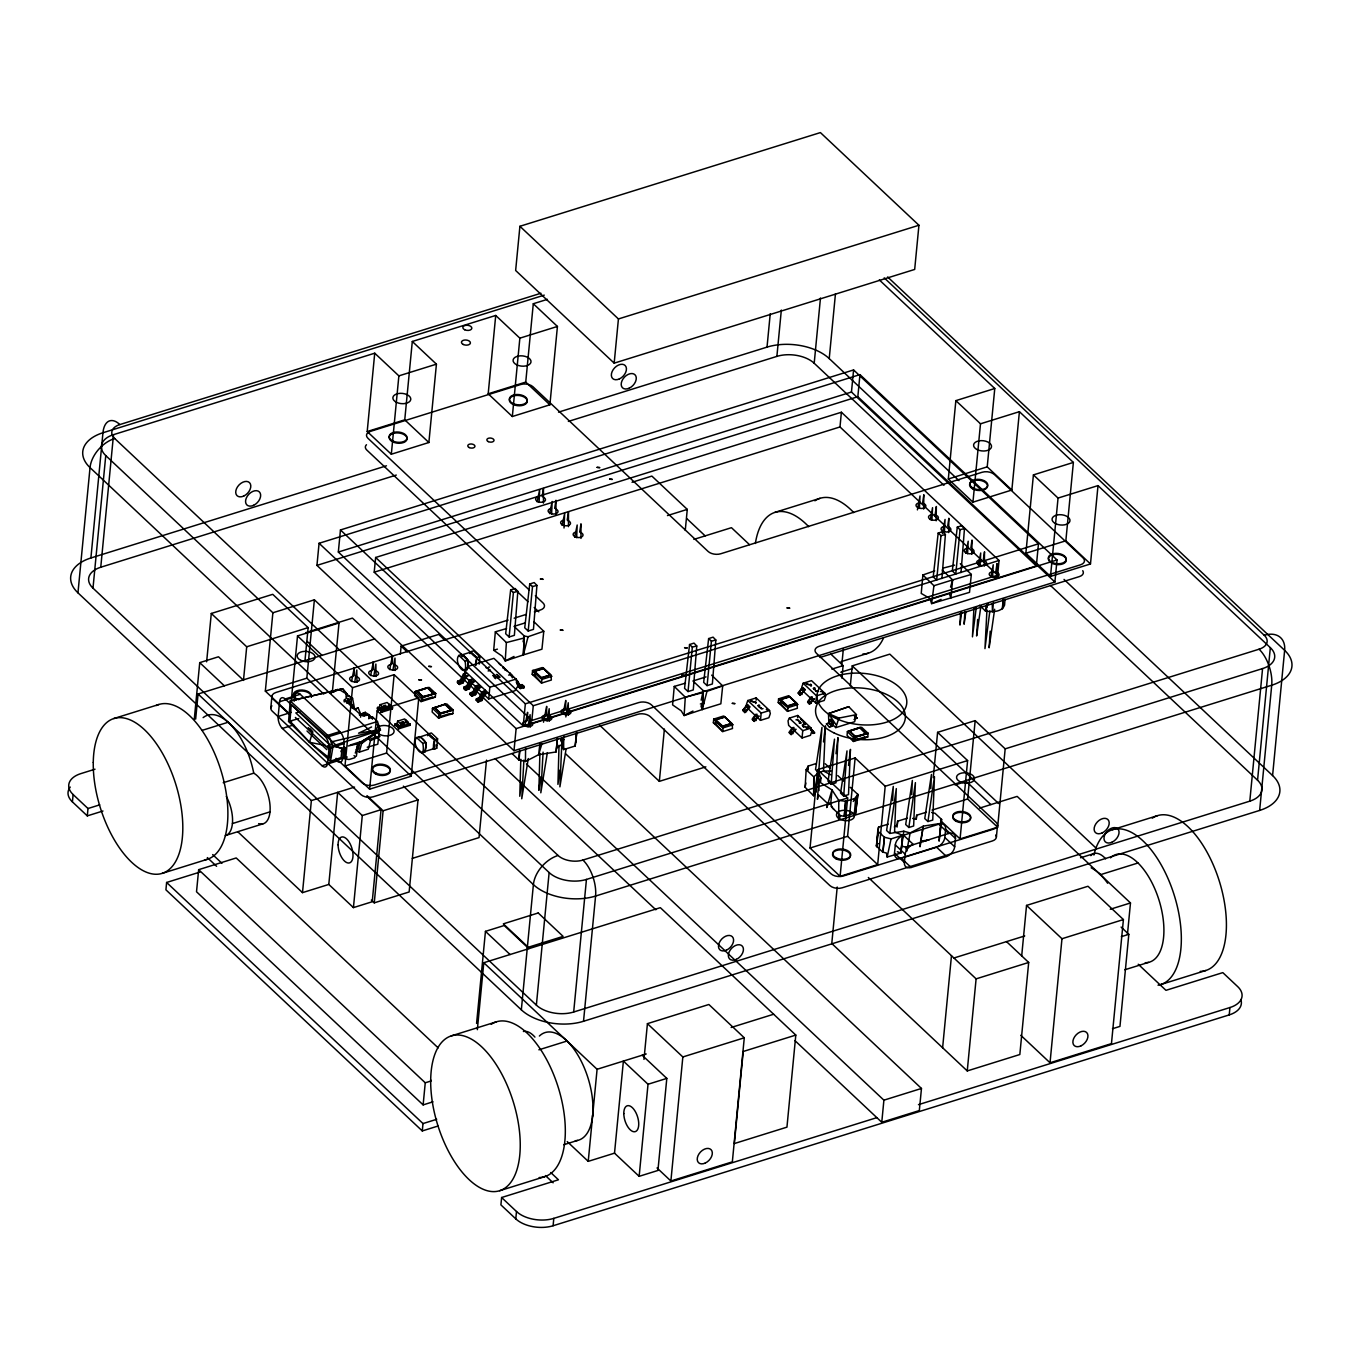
<?xml version="1.0" encoding="UTF-8"?>
<svg xmlns="http://www.w3.org/2000/svg" width="1360" height="1360" viewBox="0 0 1360 1360"><rect width="100%" height="100%" fill="white"/><g stroke="black" fill="none" stroke-linecap="round" stroke-linejoin="round"><path stroke-width="1.5" d="M543.456 503.098L543.456 488.512L542.181 496.502M555.968 514.879L555.968 500.276L554.693 508.266M568.48 526.643L568.48 512.057L567.205 520.03M580.992 538.407L580.992 523.821L579.734 531.811M348.16 700.655C349.894 696.558 342.72 698.938 344.199 701.862L348.16 700.655L352.274 707.999M816.289 763.504L808.299 766.054L806.157 769.726L805.12 787.27L813.637 795.753L815.66 792.234L818.669 772.548L821.984 727.379L815.524 769.59L818.669 772.548L820.964 778.005L818.669 781.507L832.014 789.922L838.78 800.394L838.661 819.281L840.684 815.762L844.288 816.272L854.369 813.195L855.729 798.167L857.854 794.444L850.272 787.321M512.21 753.695L518.721 759.883L525.436 761.498L525.589 748.102M563.754 736.202L563.601 749.598L575.178 745.994L576.827 732.649M506.566 628.541L495.346 631.822L493.68 650.284L502.282 656.2L505.223 660.943L523.328 654.925L524.331 636.038L514.046 626.365L525.266 622.863M706.044 676.889L692.954 680.969L703.256 690.642L702.236 709.529L684.131 715.547L681.19 710.804L672.588 704.888L674.254 686.426L685.474 683.145M923.644 509.065L923.831 494.734L922.675 502.622M936.156 520.829L936.343 506.498L934.881 516.358M948.668 532.593L948.855 518.262L947.699 526.15M971.822 554.37L972.009 540.039L970.836 547.927M984.334 566.134L984.521 551.803L983.348 559.691M996.846 577.915L997.033 563.584L995.86 571.455M354.195 675.716L354.314 667.641L351.526 681.496M373.269 669.766L373.405 661.691L370.617 675.546M392.36 663.816L392.479 655.741L352.444 618.103L305.915 632.604M527.476 720.392L527.595 712.317L524.824 726.172M546.567 714.442L546.686 706.367L543.507 722.211M565.641 708.492L565.76 700.417L562.989 714.272M791.129 734.587L789.208 732.088L792.438 727.702L793.951 727.464L789.191 732.768L791.129 734.587L796.059 729.266L794.41 729.555L792.438 727.702M744.872 712.589L742.951 710.073L745.943 706.027L747.779 704.922L749.768 706.928L744.872 712.589L742.951 710.073M754.239 721.412L752.318 718.896L755.548 714.527L757.061 714.272L752.301 719.576L754.239 721.412L759.186 716.074L757.52 716.363L755.548 714.527M800.207 695.334L798.286 692.818L801.295 688.755L803.114 687.667L805.103 689.673L800.207 695.334L798.286 692.818M809.574 704.157L807.653 701.641L810.9 697.272L812.413 697.017L807.636 702.321L809.574 704.157L814.521 698.819L812.855 699.108L810.9 697.272M854.777 718.42L857.106 717.995L854.726 717.332M747.796 700.519L756.16 697.901L769.556 710.498L770.321 713.575L768.876 717.74L760.478 720.358L761.175 713.082L747.796 700.519L746.334 704.684M797.674 717.808L797.742 715.479L789.361 718.114L788.035 720.817L788.647 725.356L802.043 737.953L810.441 735.335L811.886 731.17L811.121 728.076L797.742 715.479M802.043 737.953L802.757 730.677L789.361 718.114M803.131 683.247L811.512 680.629L824.891 693.243L825.656 696.32L824.211 700.485L815.813 703.103L816.527 695.827L803.131 683.247L801.669 687.429M381.123 712.368L380.358 710.294L377.366 708.832L377.502 707.472L380.426 708.866L381.123 712.368L392.428 708.849L392.564 707.472L389.623 706.061M398.633 728.841L397.868 726.767L394.876 725.322L395.012 723.945L397.953 725.356L398.633 728.841L409.955 725.322L410.074 723.945L407.15 722.551M520.812 759.254L519.775 796.263L521.696 782.034M539.903 753.287L538.866 790.313L540.498 778.124M559.028 745.28L557.94 784.363L559.861 770.134M756.109 700.213L756.16 697.901M369.019 715.326L370.073 715.87L369.172 714.748L364.429 715.768L359.448 714.799L365.245 712.402L369.172 714.748L368.696 718.692L372.334 716.737L377.451 721.514L380.409 730.031L361.624 743.495L359.312 752.148L356.32 749.496M543.116 667.879L551.701 676.345L541.926 679.405L541.977 678.096L534.089 670.684L532.559 670.599L532.202 674.271L541.569 683.077L551.344 680.034L550.987 675.291L542.334 667.539L532.559 670.599L541.926 679.405L541.569 683.077L534.718 675.291L534.089 670.684L532.559 670.599M724.268 716.38L732.853 724.846L723.078 727.889L723.129 726.597L715.241 719.185L713.728 719.1L713.371 722.772L722.721 731.578L732.496 728.535L732.139 723.792L723.486 716.04L713.728 719.1L723.078 727.889L722.721 731.578L715.87 723.792L715.241 719.185L713.728 719.1M789.14 696.15L797.725 704.616L787.967 707.659L788.001 706.367L780.13 698.955L778.6 698.853L778.243 702.542L787.61 711.348L797.368 708.305L797.028 703.562L788.358 695.81L778.6 698.853L787.967 707.659L787.61 711.348L780.759 703.562L780.13 698.955L778.6 698.853M813.773 792.03L813.637 795.753L813.756 776.866L806.157 769.726M835.771 727.617L838.933 718.08L856.46 714.629L854.658 721.718L835.771 727.617L831.572 723.656M539.087 502.384L539.648 489.702L537.149 501.874M551.616 514.148L552.16 501.466L549.661 513.638M564.026 528.02L564.672 513.23L562.173 525.402M576.64 537.676L577.184 525.011L574.685 537.166M892.653 800.598L893.282 786.42L886.601 830.467L889.763 833.442L903.805 831.215L910.146 832.949L923.304 826.132L940.797 823.378L941.596 819.434L939.097 841.143L940.797 823.378M911.744 794.648L912.356 780.453L905.692 824.517L908.837 827.492L913.648 825.996L915.399 782.646L908.837 827.492M930.818 788.698L931.447 774.503L924.766 818.567L927.928 821.542L932.739 820.046L934.473 776.696L927.928 821.542M919.411 508.351L920.023 495.924L917.405 509.898M931.923 520.115L932.552 507.688L930.291 519.673M944.435 531.879L945.064 519.452L942.429 533.426M960.568 612.85L959.939 625.073L961.571 612.51M967.572 553.656L968.201 541.229L965.957 553.214M973.913 608.294L972.451 636.854L976.276 607.512M980.084 565.42L980.713 552.993L978.469 564.978M986.952 609.875L984.963 648.618L989.876 610.912M992.596 577.184L993.225 564.757L990.981 576.742M463.726 688.517L463.794 687.225L466.871 685.678L469.693 679.915L472.345 679.184L474.674 681.394L472.413 682.703L469.353 688.772L465.647 690.336L463.726 688.517L467.432 686.902L472.345 679.184M469.982 694.416L470.05 693.107L473.127 691.56L475.949 685.797L478.601 685.066L480.93 687.276L478.669 688.585L475.626 694.654L471.903 696.218L469.982 694.416L473.688 692.784L478.601 685.066M476.238 700.298L476.306 699.006L479.383 697.442L481.712 692.359L484.942 690.251L487.203 693.175L484.925 694.484L481.882 700.536L478.159 702.117L476.238 700.298L479.961 698.683L482.868 692.818L484.993 691.798L487.203 693.175L481.712 692.359M523.328 654.925L524.331 636.038L528.071 636.735L543.779 631.278L541.943 649.196L523.328 654.925L528.071 636.735M722.687 685.882L706.979 691.339L703.256 690.642L702.236 709.529L720.851 703.8L722.687 685.882L711.654 675.138M523.906 760.104L521.747 798.779L528.292 758.557M543.099 752.131L540.821 792.812L547.366 752.607M562.054 737.885L559.895 786.862L566.134 748.68M459.391 684.454L457.538 681.241L460.377 680.085L463.437 674.016L465.987 673.251L461.176 681.02L457.453 682.635L459.391 684.454L463.097 682.873L466.14 676.821L468.418 675.512L465.392 675.852L463.437 674.016M465.647 690.336L463.794 687.225M471.903 696.218L470.05 693.107M478.159 702.117L476.306 699.006M380.358 710.294L380.426 708.866M397.868 726.767L397.953 725.356M457.453 682.635L457.538 681.241M495.346 631.822L506.379 642.566L505.223 660.943L514.046 656.455M674.254 686.426L685.287 697.17L684.131 715.547L692.954 711.059M964.903 611.813L964.104 624.223L965.838 612.068M977.687 619.446L976.616 635.987L980.968 605.608M990.199 631.21L989.128 647.768L994.653 609.263M818.669 781.507L817.445 799.34L818.38 794.784L828.172 803.998L830.671 804.253L832.728 808.282L840.684 815.762M1004.989 599.131L1004.581 605.081C1002.014 612.272 992.086 612.153 985.507 611.031L979.438 605.319M309.978 728.875L312.681 731.969L309.502 742.254L289.986 721.14L291.227 704.548L334.968 744.039M831.181 784.329L834.496 739.143L828.036 781.354L831.181 784.329L835.992 782.816L837.947 737.63L836.009 753.712M843.693 796.093L847.008 750.907L840.548 793.118L843.693 796.093L848.504 794.597L850.459 749.394L848.521 765.476M519.095 759.764L519.809 750.414M877.744 831.079L876.452 846.09L882.895 852.312L884.408 837.233L877.744 831.079L878.543 827.118L888.182 824.126M517.837 591.362L514.369 635.324L509.116 636.973L505.665 633.726L510.646 589.934L515.083 588.506L517.837 591.362L513.417 592.484L510.646 589.934M536.928 585.412L533.46 629.374L528.19 631.023L524.739 627.776L529.72 583.984L534.174 582.556L536.928 585.412L532.508 586.534L529.72 583.984M575.858 742.033L576.606 732.717M696.762 645.966L693.277 689.928L688.024 691.577L684.573 688.33L689.554 644.538L694.008 643.11L696.762 645.966L692.342 647.088L689.554 644.538M715.836 640.016L712.368 683.978L707.098 685.627L703.664 682.38L708.628 638.588L713.082 637.16L715.836 640.016L711.416 641.138L708.628 638.588M803.301 725.849L802.247 725.135L803.505 725.118M845.495 801.074L844.288 816.272L845.75 801.312L838.78 800.394M941.936 578.476L945.404 534.497L942.65 531.658L938.196 533.069L933.215 576.861L936.666 580.108L940.984 535.636L938.196 533.069M940.032 834.462L941.222 819.553M961.01 572.526L964.478 528.547L961.724 525.708L957.287 527.119L952.306 570.911L955.757 574.158L960.058 529.686L957.287 527.119M309.502 742.254L288.558 721.429L290.258 700.961L342.601 688.721L347.412 694.552L342.601 688.721L290.258 700.961L329.052 736.525L333.098 745.858L330.548 761.158L341.088 757.571L342.142 748.306L333.098 745.858L380.409 730.031L378.131 726.818M1002.541 608.804L1003.391 599.386M436.764 748.136L433.738 749.156L436.764 748.136L437.597 738.837L431.358 732.955L428.417 733.856L427.737 735.743M479.179 664.139L479.859 656.71L473.62 650.828L470.679 651.729L469.999 653.616M878.39 843.608L876.894 844.067L876.639 846.787L878.543 827.118M934.677 570.877L922.896 574.974L921.23 593.436L929.917 598.485L931.617 603.619L969.51 592.348L971.329 574.43L960.313 563.669M357.051 749.462L357.612 743.359M543.558 668.712L533.817 671.449L540.736 677.807L550.494 674.9L543.592 668.338L533.817 671.449L540.702 678.232L550.494 674.9L543.592 668.338M724.71 717.213L714.986 719.95L721.888 726.308L731.646 723.401L724.744 716.839L714.986 719.95L721.854 726.733L731.646 723.401L724.744 716.839M789.599 696.966L779.858 699.72L786.777 706.078L796.518 703.171L789.633 696.609L779.858 699.72L786.726 706.503L796.518 703.171L789.633 696.609M830.671 804.253L832.014 789.922L826.71 807.568L828.172 803.998M883.269 852.193L886.448 853.06L887.145 857.021L900.932 853.043L902.632 835.278L894.574 831.946L896.308 788.596L889.763 833.442M887.621 276.947L1284.639 650.335L1272.586 775.557A45.05 25.721 5.5 0 1 1259.649 810.424L583.525 1021.275A45.05 25.721 5.5 0 1 521.339 1009.834L77.962 592.841L90.032 467.619A45.05 25.721 5.5 0 1 102.952 432.752A27.03 13.175 72.7 0 1 119.867 424.558L540.923 293.25M77.962 592.841A45.05 25.721 5.5 0 1 90.899 557.974L102.952 432.752L544.255 295.137M102.969 811.002L87.295 815.881L72.42 801.89L73.117 794.529A27.03 15.436 5.5 0 1 80.886 773.602L95.013 769.199M1033.413 474.895L1025.865 553.248L1050.498 576.419L1090.482 563.958L1065.849 540.787L1073.38 462.434L1033.413 474.895L1058.046 498.066L1098.013 485.605L1270.325 647.649L1257.558 780.232A27.03 15.436 5.5 0 1 1249.806 801.159L573.682 1012.01A27.03 15.436 5.5 0 1 536.367 1005.142L92.99 588.166L105.757 455.583A27.03 15.436 5.5 0 1 113.526 434.656L374.731 353.192L398.871 375.87L391.323 454.223L428.876 442.51L436.424 364.157L412.301 341.479L495.72 315.452L519.86 338.164L512.329 416.517L549.882 404.804L557.43 326.451L533.29 303.739L547.417 299.336M92.99 588.166A27.03 15.436 5.5 0 1 100.759 567.239L113.526 434.656M87.295 815.881L87.992 808.52L73.117 794.529M199.954 872.066L166.617 882.47L165.92 889.831L422.28 1130.942L437.954 1126.046M194.293 719.134L199.733 662.643L218.501 656.778L243.134 679.949M195.653 719.117L198.067 694.008L374.612 638.945M206.635 661.827L211.293 613.479L272.731 594.32L308.142 627.623L304.912 661.266M438.158 1047.88L236.215 857.956L198.662 869.669L196.52 891.769L423.13 1104.898L433.024 1101.804M243.474 680.425L246.704 646.782L211.293 613.479M290.377 710.158L289.969 714.272L265.336 691.118L272.884 612.765L105.757 455.583M270.793 708.084L271.915 696.303M278.154 716.448L279.565 701.726A9.01 4.386 72.7 0 1 285.209 698.989L300.237 694.297L339.864 731.578A9.01 4.386 72.7 0 1 344.08 743.58L342.669 758.319A9.01 4.386 72.7 0 1 337.025 761.039L322.014 765.731L282.37 728.45A9.01 4.386 72.7 0 1 278.154 716.448L291.295 712.351M291.159 701.896L297.517 635.919L339.014 622.982L332.452 691.033M294.185 701.25L294.593 697.034A9.01 4.386 72.7 0 1 300.237 694.297M316.948 565.386L319.073 543.286L859.962 374.612L1057.026 559.946L1054.901 582.029L513.995 750.72L316.948 565.386L857.837 396.712L1054.901 582.029M323.765 694.093L306.833 678.164L314.381 599.811L272.884 612.765M367.217 796.654L381.072 809.676L372.215 901.748L353.43 907.613L328.797 884.442L302.498 892.636L311.372 800.564L198.067 694.008M338.334 552.041L340.459 529.958L853.587 369.937L1038.462 543.813L1036.337 565.913L523.209 725.934L338.334 552.041L851.462 392.037L1036.337 565.913M322.014 765.731A9.01 4.386 72.7 0 0 327.641 762.994L329.069 748.272A9.01 4.386 72.7 0 0 324.853 736.27L285.209 698.989M391.323 454.223L367.2 431.545L374.731 353.192M328.797 884.442L337.671 792.37L362.287 815.541L353.43 907.613M352.529 687.667L394.145 674.679L418.778 697.85L411.23 776.203L369.614 789.174L344.981 766.02L352.529 687.667L297.517 635.919M374.204 572.203L375.632 557.481L841.398 412.233L999.039 560.49L997.628 575.212L531.845 720.46L374.204 572.203L839.987 426.955L997.628 575.212M428.876 442.51L404.753 419.832L412.301 341.479M369.614 789.174L377.162 710.821L418.778 697.85M384.659 708.509L383.418 705.857L385.509 705.194L386.75 707.863M388.671 705.313L388.807 703.936L389.64 705.228M411.23 776.203L386.597 753.032L394.145 674.679M403.359 786.131L418.013 799.901L409.139 891.973L374.255 902.853L383.112 810.781L366.996 795.634M400.35 654.16L401.115 646.136L438.685 634.423L444.873 640.237M402.9 723.044L403.036 721.667L400.945 722.33L402.186 724.982L404.277 724.336L403.036 721.667M406.198 721.786L406.317 720.426L404.906 720.987M428.162 687.412L416.143 691.152L414.987 691.866L414.63 695.555L421.039 701.59L435.319 697.136L435.659 693.447L429.267 687.429L414.987 691.866L421.396 697.901L421.039 701.59L423.164 700.298L422.059 696.711L435.659 693.447L421.396 697.901L422.059 696.711M416.143 691.152L414.987 691.866M432.684 697.952L432.225 697.119L423.198 699.924M432.497 708.356L434.163 708.084L432.497 708.356L432.14 712.028L438.549 718.063L452.829 713.609L453.186 709.92L446.777 703.902L432.497 708.356L438.906 714.374L438.549 718.063L440.691 716.771L439.569 713.184L453.186 709.92L438.906 714.374L439.569 713.184M434.571 693.43L435.659 693.447M450.194 714.425L449.735 713.592L440.725 716.414M452.098 709.903L453.186 709.92M512.329 416.517L488.189 393.805L495.72 315.452M423.13 1104.898L425.255 1082.798L198.662 869.669M422.28 1130.942L422.994 1123.564L166.617 882.47M519.911 226.287L515.644 270.487L614.176 363.154L914.685 269.433L918.935 225.25L820.403 132.583L519.911 226.287L618.426 318.954L614.176 363.154M486.506 760.155L479.043 837.59L412.301 858.398M549.882 404.804L525.742 382.092L533.29 303.739M476.578 1023.434L485.452 931.362L504.237 925.497L528.87 948.668M477.343 1029.69L483.786 962.727L660.331 907.664L795.804 1035.079L786.947 1127.151L734.349 1143.556L743.223 1051.484L795.804 1035.079M513.995 750.72L516.12 728.62L319.073 543.286M523.209 725.934L525.351 703.834L340.459 529.958M531.845 720.46L533.273 705.738L375.632 557.481M541.229 678.334L541.926 679.405M550.987 675.291L551.701 676.345M550.749 1172.541L558.45 1179.783L501.619 1197.514L500.905 1204.875L515.78 1218.866A27.03 15.436 5.5 0 0 553.095 1225.751L1229.219 1014.9A27.03 15.436 5.5 0 0 1240.847 999.583M521.339 1009.834L533.392 884.612A27.03 17.867 -46.8 0 1 558.059 855.474A18.02 10.285 5.5 0 0 582.93 860.064L1259.054 649.213A18.02 10.285 5.5 0 0 1264.239 635.273L884.204 277.848M525.436 761.498L538.611 754.698L556.087 751.944L557.413 738.718M515.78 1218.866L516.494 1211.505L501.619 1197.514M536.367 1005.142L549.134 872.559L377.162 710.821M553.095 1225.751L553.809 1218.373L876.843 1117.648M573.682 1012.01L586.449 879.427L847.654 797.963L840.106 876.316L877.676 864.603L885.207 786.25L855.134 757.962L817.564 769.675L810.033 848.028L840.106 876.316M583.525 1021.275L595.578 896.053A27.03 13.175 72.7 0 0 582.93 860.064M642.175 1055.224L666.808 1078.395L657.934 1170.467L639.149 1176.332L614.516 1153.161L588.234 1161.355L597.091 1069.283L483.786 962.727M614.516 1153.161L623.39 1061.089L648.023 1084.26L639.149 1176.332M705.874 766.853L659.345 781.354L664.394 729.045M685.253 530.417L687.276 509.388L651.865 476.085L632.043 482.273M643.977 1059.389L647.428 1023.655L708.866 1004.496L744.277 1037.799L732.343 1161.848L670.888 1181.007L657.033 1167.968M670.888 1181.007L682.839 1056.958L647.428 1023.655M722.381 726.835L723.078 727.889M558.518 412.148L767.023 347.123L770.236 313.735M732.139 723.792L732.853 724.846M568.378 421.413L776.883 356.388L781.337 310.08M943.959 485.299L814.198 363.256L820.471 298.01M787.253 706.605L787.967 707.659M958.987 480.624L829.226 358.581L835.448 293.879M797.028 703.562L797.725 704.616M839.987 426.955L841.398 412.233M851.462 392.037L853.587 369.937M820.607 781.762L820.964 778.005M857.837 396.712L859.962 374.612M841.738 665.618L843.353 648.89M841.891 678.147L843.098 665.601L830.773 654.024M850.306 685.95L852.244 665.856L889.814 654.143L1096.381 848.419M860.591 727.277L848.572 731.034L847.416 731.748L847.059 735.437L853.451 741.455L867.731 737.001L868.088 733.329L861.679 727.294L847.416 731.748L853.808 737.766L853.451 741.455L855.593 740.18L854.488 736.593L868.088 733.329L853.808 737.766L854.488 736.593M848.572 731.034L847.416 731.748M837.216 887.026L831.776 943.517L967.249 1070.932L1019.83 1054.527L1028.687 962.455L1006.519 941.613M877.676 864.603L847.586 836.315L855.134 757.962M865.096 737.817L864.654 736.984L855.627 739.806M867 733.312L868.088 733.329M894.506 853.196L895.305 844.917A9.01 5.95 -46.8 0 1 903.533 835.21L938.825 824.194A9.01 5.95 -46.8 0 1 945.625 829.226L955.485 838.491L954.686 846.77A9.01 5.95 -46.8 0 1 946.458 856.477L911.166 867.476A9.01 5.95 -46.8 0 1 904.366 862.461L894.506 853.196A9.01 5.95 -46.8 0 0 901.306 858.211L911.166 867.476M901.391 848.402L903.805 831.215M904.366 862.461L905.148 854.182A9.01 5.95 -46.8 0 1 913.376 844.475L903.533 835.21M565.573 753.746L921.468 1088.459L919.326 1110.559L881.773 1122.272L883.898 1100.172L526.456 764.014M948.311 478.992L955.859 400.639L994.772 388.501L987.224 466.854L1011.857 490.025L972.944 502.163L948.311 478.992L987.224 466.854M933.232 777.699L937.601 732.343L975.171 720.63L1005.176 748.85L997.628 827.203L960.075 838.916L940.559 820.573M954.584 565.148L943.109 568.106L942.344 570.197L952.629 579.887L950.878 598.077L949.62 594.388M972.944 502.163L980.492 423.81L955.859 400.639M901.306 858.211L936.615 847.212A9.01 5.95 -46.8 0 0 944.843 837.505L945.625 829.226M960.075 838.916L967.606 760.563L937.601 732.343M942.616 1047.761L951.473 955.689M997.628 827.203L967.623 798.983L975.171 720.63M993.378 602.531L992.494 611.898L992.239 603.806M1011.857 490.025L1019.405 411.672L980.492 423.81M967.249 1070.932L976.106 978.86L868.343 877.506M996.387 837.131L997.509 825.333M1050.498 576.419L1058.046 498.066M1021.7 955.876L1026.545 905.42L1088 886.261L1123.411 919.564L1111.46 1043.613L1050.022 1062.772L1020.765 1035.266M1090.482 563.958L1098.013 485.605M1050.022 1062.772L1061.973 938.74L1026.545 905.42M1127.457 934.337L1130.483 902.955L1017.178 796.399L979.608 808.112M1121.116 927.078L1128.817 934.32L1119.96 1026.392L1112.446 1028.738M1229.219 1014.9L1229.933 1007.539A27.03 15.436 5.5 0 0 1237.685 986.612L1222.81 972.621L1165.962 990.335L1138.218 964.24M1249.806 801.159L1262.573 668.576A27.03 15.436 5.5 0 0 1270.325 647.649M1259.649 810.424L1271.719 685.219A45.05 25.721 5.5 0 0 1284.639 650.335A27.03 17.867 -46.8 0 0 1264.239 635.273M416.602 737.562C410.38 744.719 426.275 763.895 422.841 743.444L416.602 737.562L419.509 736.627L421.175 737.545L425.833 742.883A20.162 13.328 -46.8 0 1 425 751.434L433.67 748.731A20.162 13.328 -46.8 0 1 434.503 740.18L434.282 739.585A20.162 11.509 5.5 0 1 428.57 734.213L428.281 734.349A20.162 13.328 -46.8 0 0 428.026 735.165M458.864 655.435L465.103 661.317C468.537 681.768 452.642 662.592 458.864 655.435L461.771 654.5L463.437 655.401L468.095 660.756A20.162 13.328 -46.8 0 1 467.534 668.474M509.116 636.973L513.417 592.484M528.19 631.023L532.508 586.534M556.087 751.944L557.43 738.174M575.178 745.994L576.538 732.003M592.654 1115.387L592.552 1116.373M688.024 691.577L692.342 647.088M707.098 685.627L711.416 641.138M897.056 827.084L897.634 821.168L907.273 818.176M916.334 819.026L916.708 815.218L926.347 812.226M518.721 759.883L519.673 750.465M882.895 852.312L884.408 837.233L891.055 838.899L902.632 835.278L900.932 853.043L897.328 851.734M1002.303 608.566L1003.289 599.301M377.162 724.319L379.372 729.793L377.791 744.226L367.217 747.235M878.118 830.96L876.452 846.09L876.894 844.067M897.634 821.168L897.209 825.01L894.302 826.999M920.635 841.024L920.057 846.77L923.304 826.132L920.635 841.024L927.401 840.276M539.988 742.934L538.611 754.698L541.977 743.631M823.497 741.948L825.435 725.866L823.48 771.052L831.028 774.877M857.854 794.444L855.491 814.028L857.854 794.444L854.25 799.51M383.027 710.379L383.367 707.693L380.137 704.667L379.491 707.03L383.027 710.379L390.558 708.05L390.388 705.5L387.158 702.474L380.137 704.667M400.554 726.852L400.877 724.166L397.647 721.14L397.001 723.503L400.554 726.852L408.085 724.523L407.898 721.99L404.668 718.947L397.647 721.14M922.896 574.974L933.929 585.718L931.617 603.619L941.086 599.386M505.104 670.191L503.37 666.944L503.166 668.372M523.889 687.854L521.951 686.052L518.33 686.732L520.251 688.551L523.889 687.854L524.076 686.409L522.155 684.607L519.35 685.219L517.276 680.748L521.288 687.038L524.076 686.409M742.934 710.77L747.779 704.922M798.269 693.515L803.114 687.667M521.951 686.052L522.155 684.607M419.73 737.749A20.162 13.328 -46.8 0 0 419.628 737.052L428.383 734.179M475.711 664.802A20.162 13.328 -46.8 0 1 476.765 658.053L476.629 657.526A20.162 11.509 5.5 0 1 470.832 652.086L461.89 654.908A20.162 13.328 -46.8 0 1 462.094 656.727M511.547 674.798L511.36 676.09L509.626 672.826L511.547 674.798L508.589 675.07M356.354 756.279L358.173 743.699L380.409 730.031L331.364 741.897L329.579 758.183L309.553 742.288L325.533 745.518M854.913 716.159L854.93 718.335L857.106 718.063L853.995 719.508M467.789 666.485L489.838 687.242L488.716 698.938L514.845 690.778L517.854 686.154L515.967 679.099L493.901 658.342L467.789 666.485L464.61 672.894L466.633 678.164L488.716 698.938M345.848 748.408L344.148 758.931L344.318 746.929L345.848 748.408L343.553 748.884L333.098 745.858M360.553 717.196L360.91 715.003L344.386 699.822M805.137 724.353L803.199 722.534M823.582 693.906L821.763 691.373L820.437 691.526M811.665 730.779L812.821 733.414L814.521 733.176L812.685 730.626L811.376 730.813M807.772 728.246L807.993 726.988L807.772 728.246L806.327 728.144C806.378 724.591 805.409 729.215 808.146 727.481M354.722 682.142L356.813 669.987L356.966 682.414M373.813 676.192L375.887 664.037L376.04 676.464M392.887 670.242L394.978 658.087L395.131 670.514M528.02 726.835L530.094 714.663L530.247 727.09M547.094 720.885L549.185 708.713L549.321 721.14M565.828 716.958L568.259 702.763L568.412 715.19M916.708 815.218L916.011 819.281L912.611 818.414M812.685 730.626L814.521 733.176M805.12 787.27L805.868 783.02M766.309 709.342L768.366 710.447M910.146 832.949L906.763 851.224L905.522 847.11L902.36 846.243M987.411 605.234L985.507 611.031L986.663 604.843M358.547 749.19L359.975 741.931L350.183 745.059M828.648 722.772L830.467 719.423L833.459 722.262L832.49 726.155L829.396 727.09L826.421 723.894L828.648 722.772L831.47 725.526L829.396 727.09M389.691 669.596L392.479 655.741M761.583 708.458L760.206 708.033L761.294 708.679M814.929 689.792L813.892 689.214L815.269 689.639M887.145 857.021L891.055 838.899M523.09 641.767L524.331 636.038M701.182 700.179L703.256 690.642M416.857 691.288L427.414 687.718L433.789 694.025L423.3 697.017L416.857 691.288L427.414 687.718L433.789 694.025M434.384 707.761L444.924 704.191L451.299 710.515L440.81 713.49L434.384 707.761L444.924 704.191L451.299 710.515M849.286 731.17L859.826 727.583L866.201 733.907L855.712 736.899L849.286 731.17L859.826 727.583L866.201 733.907M359.448 714.799L365.245 712.402L364.429 715.768L360.91 715.003L369.172 714.748M832.49 726.155L829.413 723.418L830.467 719.423M467.636 668.559L468.044 660.399L465.103 661.317M370.821 738.769L379.984 736.406L370.498 740.605L368.305 749.207L359.312 752.148M706.979 691.339L702.236 709.529L700.978 705.84M437.597 738.837L434.69 739.755L433.806 749.105L432.667 748.595M479.859 656.71L476.952 657.628L475.847 665.397M751.077 700.978C750.941 699.941 753.593 701.692 752.947 701.998L750.771 701.012M806.412 683.723C806.259 682.652 808.979 684.505 808.282 684.743L806.123 683.757M950.555 587.112L952.629 579.887L971.329 574.43M355.283 753.134L358.173 743.699L380.409 730.031M759.645 705.551L757.962 705.483L759.441 705.296M814.98 688.296L813.212 688.415L814.776 688.041M761.396 708.254L761.226 707.982M816.629 691.118L815.558 690.812L816.629 691.407M985.507 611.031L987.904 603.687M799.289 722.925L801.057 722.823L799.493 723.197M340.901 751.672L342.142 748.306L343.553 748.884M802.723 725.917L803.335 725.101M744.889 711.909L749.768 706.928L747.694 705.619M800.224 694.654L805.103 689.673L803.029 688.364M459.459 683.043L462.315 681.904L465.392 675.852M465.732 688.925L468.571 687.786L471.665 681.734L474.674 681.394M471.988 694.824L474.827 693.685L477.921 687.633L480.93 687.276M478.244 700.706L481.083 699.567L484.942 690.251L484.993 691.798M754.256 720.732L757.52 716.363M791.146 733.907L794.41 729.555M809.591 703.46L812.855 699.108M831.47 725.526L833.459 722.262L829.107 720.443M362.848 715.717L365.245 712.402M853.264 801.431L855.729 798.167L845.75 801.312M470.713 652.001L470.543 652.222A20.162 13.328 -46.8 0 0 470.288 653.038M830.96 770.95L823.48 771.052L818.669 772.548L813.756 776.866L815.66 792.234M759.866 706.945L758.557 706.503L759.645 707.115M816.867 691.254L815.881 690.931M797.351 720.035L798.711 720.46M799 721.582L800.309 721.854M467.109 669.8L466.361 668.61M556.512 748.102L562.309 744.141L560.507 738.497M467.16 669.477L466.99 669.443A20.162 11.509 5.5 0 0 466.667 668.899M333.931 691.815L337.467 689.503L329.953 693.192M334.118 691.577L337.467 689.503L330.157 693.345M421.396 697.901L422.552 697.187M438.906 714.374L440.062 713.66M853.808 737.766L854.981 737.052M494.037 676.158L492.83 675.461L494.275 676.039M354.824 709.546L358.122 707.88L361.131 715.003M828.767 721.021L828.512 713.592L848.742 706.69L856.46 714.629M755.633 702.644C756.007 704.888 755.055 702.134 756.211 702.576M810.968 685.389C811.41 687.616 810.254 684.913 811.546 685.304M371.586 726.971L358.564 733.193L379.372 729.793M354.331 709.325L358.122 707.88M835.907 724.54L828.512 713.592L848.742 706.69M349.367 699.244L352.563 698.173L354.637 709.24L348.16 698.462M433.772 693.634L423.3 697.017L416.959 690.897M451.282 710.107L440.81 713.49L434.469 707.37M866.184 733.499L855.712 736.899L849.388 730.779M377.366 708.832L382.041 707.37M392.564 707.472L381.259 711.008M394.876 725.322L396.406 724.829L400.061 728.28M410.074 723.945L398.769 727.481M398.871 375.87L436.424 364.157M519.86 338.164L557.43 326.451M618.426 318.954L918.935 225.25M367.2 431.545L404.753 419.832M488.189 393.805L525.742 382.092M90.899 557.974L386.461 465.8M100.759 567.239L396.304 475.065M246.704 646.782L308.142 627.623M667.454 515.576L687.276 509.388M113.832 718.539L158.899 704.48M774.928 512.38L820.012 498.321M693.889 539.393L731.459 527.68L749.479 544.629M265.336 691.118L306.833 678.164M508.096 620.075L275.927 692.478A8.891 5.083 5.5 0 0 273.377 699.363L290.19 715.173M514.148 618.188L526.269 614.397M534.344 611.881L540.396 609.994A9.129 5.202 5.5 0 0 543.014 602.939L535.347 595.714M279.565 701.726L294.593 697.034M202.283 730.32L228.106 722.262L229.619 723.69M282.37 728.45L293.641 724.931M488.121 670.99L490.433 670.276M383.367 707.693L390.388 705.5M87.992 808.52L99.756 804.848M324.853 736.27L339.864 731.578M489.838 687.242L515.967 679.099M400.877 724.166L407.898 721.99M329.069 748.272L344.08 743.58M223.227 782.697L253.742 773.177A27.03 13.175 72.7 0 1 269.943 804.474A27.03 13.175 72.7 0 1 258.672 823.616M327.641 762.994L342.669 758.319M525.351 703.834L1038.462 543.813M533.273 705.738L999.039 560.49M1025.865 553.248L1065.849 540.787M344.981 766.02L386.597 753.032M933.929 585.718L952.629 579.887M516.12 728.62L1057.026 559.946M232.424 823.565L269.994 811.852M311.372 800.564L354.569 787.1M262.871 823.871L225.318 835.584A27.03 13.175 72.7 0 0 226.321 796.433M819.995 657.475L1079.364 576.589A8.891 5.083 5.5 0 0 1082.764 570.673M560.745 740.673L563.958 739.67M162.248 873.358L207.315 859.299M840.99 661.691L868.428 653.14M362.287 815.541L381.072 809.676M831.827 669.12L843.098 665.601M383.112 810.781L418.013 799.901M840.786 672.231L852.55 668.559M762.008 708.917L762.977 708.611M817.343 691.662L818.312 691.356M795.957 719.865L796.926 719.559M885.207 786.25L967.606 760.563M1005.176 748.85L1262.573 668.576M954.992 784.941L966.246 781.422L990.879 804.593M810.033 848.028L847.586 836.315M932.042 810.084L967.623 798.983M905.522 847.11L948.685 833.459A9.01 5.95 -46.8 0 1 955.485 838.491M451.265 1035.895L496.332 1021.836M1112.361 829.736L1157.428 815.677M1080.537 857.769L1094.375 853.451M425.255 1082.798L431.188 1080.945M538.883 1049.818L567.052 1041.029L565.539 1039.618M1137.997 862.988L1100.444 874.701L1098.931 873.273M422.994 1123.564L436.713 1119.297M597.091 1069.283L646.221 1053.966M731.17 1027.48L773.636 1014.237M953.938 958.001L1024.726 935.935M1110.253 909.262L1130.483 902.955M682.839 1056.958L744.277 1037.799M1061.973 938.74L1123.411 919.564M976.106 978.86L1028.687 962.455M648.023 1084.26L666.808 1078.395M1121.303 936.666L1128.817 934.32M563.72 1144.746L577.558 1140.428M1124.788 969.782L1148.503 962.387M499.681 1190.714L544.748 1176.655M1160.777 984.538L1205.861 970.496M883.898 1100.172L921.468 1088.459M918.459 1104.66L1229.933 1007.539M329.052 736.525L377.451 721.514M810.764 684.42L809.115 684.811L810.985 684.454M755.412 701.675L753.78 702.066L755.65 701.726M803.488 726.954L805.154 726.41L803.284 726.767M802.757 730.677L811.121 728.076M329.426 692.784L339.49 689.69L347.412 694.552M493.68 650.284L497.403 649.145M422.841 743.444L425.782 742.526L426.122 744.277L424.915 751.876L424.099 750.737M761.175 713.082L769.556 710.498M816.527 695.827L824.891 693.243M487.458 667.998L488.529 668.202M486.03 667.726L486.455 667.811M798.66 720.307L797.691 720.494M923.066 841.551L929.339 839.681M299.744 711.739L295.817 712.912L329.664 744.736M289.986 721.14L298.758 718.556M421.923 752.777L424.898 751.893L421.94 752.743M506.379 642.566L523.566 638.129M685.287 697.17L702.474 692.733M960.058 529.686L964.478 528.547M940.984 535.636L945.404 534.497M348.279 745.994L358.173 743.699M288.558 721.429L292.128 720.613M377.502 707.472L378.998 707.132M395.012 723.945L396.525 723.605M461.907 654.755L462.162 654.772A20.162 11.509 5.5 0 1 467.874 660.161L467.976 660.45M419.645 736.882L419.9 736.899A20.162 11.509 5.5 0 1 425.612 742.288L425.714 742.577M433.653 748.901L433.398 748.867A20.162 11.509 5.5 0 1 432.684 748.442M700.349 703.987L704.123 703.188M435.948 746.351L436.764 745.654L435.88 744.889M826.421 723.894L829.413 723.418M814.623 732.445L813.331 732.649L810.288 728.263M803.964 723.826L805.256 723.639M346.579 703.086L350.693 702.491L352.563 708.424M432.191 697.493L435.319 697.136M449.701 713.966L452.829 713.609M864.603 737.358L867.731 737.001M496.417 674.424L496.859 674.747M800.479 723.01L800.802 722.993M810.526 730.082L812.243 730.099M799.272 721.514L800.377 722.058M489.94 670.429L488.495 669.647L489.6 670.106M931.634 812.447L934.983 813.263L941.596 819.434M389.453 707.387L392.428 708.849M406.963 723.86L409.955 725.322M488.92 666.808L489.481 667.165M828.512 713.592L838.933 718.08M778.243 702.542L780.725 703.936M713.371 722.772L715.836 724.166M532.202 674.271L534.684 675.665M476.952 657.628L470.679 651.729M434.69 739.755L428.417 733.856M330.548 748.204L327.522 745.926L330.548 748.51M801.754 689.146L803.862 690.761M811.121 697.969L813.229 699.584M792.676 728.399L794.784 730.031M746.419 706.401L748.527 708.033M755.786 715.224L757.894 716.839M482.868 692.818L484.925 694.484M854.029 715.649L857.072 718.114M497.403 674.628L497.726 675.002M372.334 716.737L372.453 718.794L368.798 715.615M309.553 742.288L330.548 761.158M808.996 700.995L810.985 702.78M790.551 731.442L792.523 733.227M753.661 718.25L755.65 720.035M369.002 739.245L370.498 740.605M799.612 692.206L801.584 694.008M744.277 709.461L746.232 711.263M830.076 720.698L833.102 723.503M516.29 682.278L520.251 688.551M469.693 679.915L471.665 681.734M475.949 685.797L477.921 687.633M464.202 675.002L466.14 676.821M460.377 680.085L462.315 681.904M504.764 668.967L506.719 670.82M512.992 676.702L511.02 674.849L512.397 677.841M519.35 685.219L521.288 687.038M879.308 279.905L994.772 388.501M1019.405 411.672L1073.38 462.434M1064.03 579.411L1272.586 775.557M1050.549 585.548L1257.558 780.232M852.244 665.856L998.699 803.59M686.681 518.5L705.16 535.874M802.417 690.506L815.813 703.103M830.552 720.477L833.561 723.299M938.825 824.194L948.685 833.459M944.843 837.505L954.686 846.77M800.717 719.253L802.689 721.106M936.615 847.212L946.458 856.477M825.248 763.776L829.804 768.06M837.76 775.54L843.829 781.252M817.564 769.675L847.654 797.963M895.305 844.917L905.148 854.182M747.082 707.761L760.478 720.358M529.193 589.934L367.914 438.243A8.891 5.083 5.5 0 1 370.464 431.358L520.71 384.506A8.891 5.083 5.5 0 1 533.001 386.767L708.101 551.446A9.129 5.202 5.5 0 0 720.698 553.775L982.107 472.26A8.891 5.083 5.5 0 1 994.381 474.521L1083.053 557.906A8.891 5.083 5.5 0 1 1080.503 564.808L819.111 646.323A9.129 5.202 5.5 0 0 816.493 653.378L996.064 822.273A8.891 5.083 5.5 0 1 993.514 829.158L843.268 876.01A8.891 5.083 5.5 0 1 830.977 873.749L651.406 704.854A9.129 5.202 5.5 0 0 638.809 702.542L374.323 785.026A8.891 5.083 5.5 0 1 362.049 782.765L336.056 758.319M528.054 601.715L366.775 450.024A8.891 5.083 5.5 0 1 366.469 444.72M534.208 607.495L538.815 611.83M599.301 724.897L659.345 781.354M498.525 675.75L500.106 677.246M498.032 675.903L499.222 677.025L497.182 677.654L496.145 676.668M494.581 677.076L495.703 678.13M494.088 677.229L495.601 678.657M470.475 680.884L472.413 682.703M476.731 686.783L478.669 688.585M401.115 646.136L407.303 651.95M495.108 758.625L519.826 781.881M522.92 784.788L655.843 909.789M794.937 1040.604L881.773 1122.272M314.381 599.811L339.014 622.982M119.867 424.558A18.02 10.285 5.5 0 0 114.699 438.498L558.059 855.474M387.005 707.251L388.382 708.543M378.879 708.356L382.551 711.807M307.241 641.444L322.014 655.35M359.975 741.931L361.624 743.495M295.375 717.451L329.239 749.292M307.003 731L326.876 749.683M199.733 662.643L224.366 685.814M485.452 931.362L510.085 954.533M371.314 900.099L374.255 902.853M237.728 831.708L302.498 892.636M567.205 1141.584L588.234 1161.355M212.687 854.59L221.935 863.294M207.349 857.599L216.597 866.303M545.411 1175.55L553.129 1182.809M800.003 692.665L801.958 694.501M790.942 731.918L792.88 733.754M744.668 709.92L746.623 711.756M498.508 663.085L500.854 665.312M801.295 688.755L803.233 690.625M745.943 706.027L747.898 707.88M809.387 701.471L811.325 703.341M754.052 718.726L755.99 720.596M479.961 698.683L481.882 700.536M467.432 686.902L469.353 688.772M473.688 692.784L475.626 694.654M461.176 681.02L463.097 682.873M308.21 727.634L312.681 731.969M534.123 621.877L543.779 631.278M831.096 806.361L833.986 809.472M348.296 699.771L350.693 702.491M479.383 697.442L481.083 699.567M473.127 691.56L474.827 693.685M466.871 685.678L468.571 687.786M424.728 751.57L424.762 751.621A20.162 11.509 5.5 0 0 424.405 751.026M406.317 720.426L407.167 721.701M371.807 716.635L372.453 718.794M351.832 704.378L352.818 708.016M562.309 744.141L563.601 749.598L562.309 737.681M461.771 654.5L461.907 655.537M419.509 736.627L419.645 737.664M818.669 772.548L818.992 790.568M776.883 356.388A27.03 15.436 5.5 0 1 814.198 363.256M767.023 347.123A45.05 25.721 5.5 0 1 829.226 358.581M586.449 879.427A27.03 15.436 5.5 0 1 549.134 872.559M114.699 438.498A27.03 17.867 -46.8 0 0 90.032 467.619L533.392 884.612A45.05 25.721 5.5 0 0 595.578 896.053L1271.719 685.219A27.03 13.175 72.7 0 0 1259.054 649.213M298.792 699.703A9.01 5.151 5.5 0 1 293.93 692.92A9.01 5.151 5.5 0 1 304.81 690.387A9.01 5.151 5.5 0 1 311.185 696.83M271.915 705.84A8.891 5.083 5.5 0 0 272.238 711.144L360.91 794.546A8.891 5.083 5.5 0 0 373.184 796.807L637.67 714.323A9.129 5.202 5.5 0 1 650.267 716.652L829.855 885.547A8.891 5.083 5.5 0 0 842.129 887.808L992.375 840.956A8.891 5.083 5.5 0 0 995.775 835.04M347.259 756.993A2.261 1.292 5.5 0 0 346.613 758.744A2.261 1.292 5.5 0 0 349.724 759.305L354.229 757.911A2.261 1.292 5.5 0 0 354.008 755.667M296.548 699.703A9.01 5.151 5.5 0 1 298.86 691.203A9.01 5.151 5.5 0 1 311.389 697M355.657 676.43A4.964 2.822 5.5 0 1 358.751 680.901A4.964 2.822 5.5 0 1 350.71 680.646A4.964 2.822 5.5 0 1 352.937 676.345M374.748 670.48A4.964 2.822 5.5 0 1 377.842 674.951A4.964 2.822 5.5 0 1 369.784 674.696A4.964 2.822 5.5 0 1 372.028 670.395M393.822 664.53A4.964 2.822 5.5 0 1 396.916 669.001A4.964 2.822 5.5 0 1 388.875 668.746A4.964 2.822 5.5 0 1 391.102 664.445M529.601 721.259A4.964 2.822 5.5 0 1 531.641 725.883A4.964 2.822 5.5 0 1 523.6 724.982A4.964 2.822 5.5 0 1 526.898 720.953M548.692 715.309A4.964 2.822 5.5 0 1 550.715 719.933A4.964 2.822 5.5 0 1 542.691 719.032A4.964 2.822 5.5 0 1 545.972 715.003M567.766 709.359A4.964 2.822 5.5 0 1 569.806 713.983A4.964 2.822 5.5 0 1 561.765 713.082A4.964 2.822 5.5 0 1 565.063 709.053M703.766 703.698A4.505 2.567 5.5 0 1 702.695 702.967M831.555 803.131A4.964 2.822 5.5 0 1 829.498 803.063M543.218 497.199A4.964 2.822 5.5 0 1 543.932 501.704A4.964 2.822 5.5 0 1 536.248 500.531A4.964 2.822 5.5 0 1 539.257 496.604M567.647 520.506A4.964 2.822 5.5 0 1 569.432 524.977A4.964 2.822 5.5 0 1 561.646 524.416A4.964 2.822 5.5 0 1 563.635 520.217M555.441 508.844A4.964 2.822 5.5 0 1 556.699 513.349A4.964 2.822 5.5 0 1 548.93 512.482A4.964 2.822 5.5 0 1 551.429 508.402M580.159 532.287A4.964 2.822 5.5 0 1 582.012 536.707A4.964 2.822 5.5 0 1 574.294 536.299A4.964 2.822 5.5 0 1 575.824 532.049M922.692 503.098A4.964 2.822 5.5 0 1 924.715 507.705A4.964 2.822 5.5 0 1 916.691 506.804A4.964 2.822 5.5 0 1 919.972 502.792M934.881 514.777A4.964 2.822 5.5 0 1 937.448 519.333A4.964 2.822 5.5 0 1 929.39 518.755A4.964 2.822 5.5 0 1 932.161 514.59M948.634 526.966A4.964 2.822 5.5 0 1 949.348 531.454A4.964 2.822 5.5 0 1 941.664 530.281A4.964 2.822 5.5 0 1 944.673 526.354M971.788 548.726A4.964 2.822 5.5 0 1 972.587 553.197A4.964 2.822 5.5 0 1 964.92 552.177A4.964 2.822 5.5 0 1 967.487 548.165M984.011 560.371A4.964 2.822 5.5 0 1 985.252 564.876A4.964 2.822 5.5 0 1 977.5 564.009A4.964 2.822 5.5 0 1 979.999 559.929M996.217 572.033A4.964 2.822 5.5 0 1 997.696 576.691A4.964 2.822 5.5 0 1 989.723 575.467A4.964 2.822 5.5 0 1 993.514 571.625M72.42 801.89A27.03 15.436 5.5 0 1 70.244 787.083M553.809 1218.373A27.03 15.436 5.5 0 1 516.494 1211.505M156.281 705.534A81.107 39.525 72.7 0 1 220.796 769.998A81.107 39.525 72.7 0 1 204.578 859.945M203.116 717.638A56.338 27.455 72.7 0 1 253.742 773.177M755.378 543.473A81.107 39.525 72.7 0 1 808.673 526.643M883.524 637.976A81.107 39.525 72.7 0 1 862.818 654.041M814.895 500.803A81.107 39.525 72.7 0 1 853.74 512.584M1093.899 855.032A81.107 39.525 72.7 0 1 1165.095 872.236A81.107 39.525 72.7 0 1 1158.023 985.201M1152.311 818.159A81.107 39.525 72.7 0 1 1219.325 881.178A81.107 39.525 72.7 0 1 1200.251 971.397M1091.179 867.85A56.338 27.455 72.7 0 1 1107.652 883.252M1110.474 857.837A56.338 27.455 72.7 0 1 1158.38 898.161A56.338 27.455 72.7 0 1 1145.256 962.71M1090.822 855.644A27.03 13.175 72.7 0 1 1105.663 858.806M491.215 1024.318A81.107 39.525 72.7 0 1 558.229 1087.337A81.107 39.525 72.7 0 1 539.138 1177.556M539.376 1036.031A56.338 27.455 72.7 0 1 587.061 1075.08A56.338 27.455 72.7 0 1 575.314 1140.734M523.413 1031.492A27.03 13.175 72.7 0 1 534.939 1037.102M418.744 679.711L421.481 679.966L418.744 679.711M428.74 666.4L431.477 666.655L428.774 666.298M540.43 579.088L543.167 579.326L540.464 578.969M560.354 630.071L563.091 630.326L560.371 629.969M597.108 467.398L599.845 467.636L597.108 467.33M609.62 479.162L612.357 479.417L609.62 479.111M682.006 675.189L684.743 675.444L682.006 675.121M684.59 647.734L687.327 647.989L684.607 647.632M732.309 703.375L735.046 703.63L732.309 703.324M787.1 607.937L789.837 608.192L787.1 607.886M346.222 694.093L346.035 697.391L347.667 695.623L352.563 698.173L346.222 694.093M808.299 766.054L807.976 769.845L808.299 766.054M515.882 678.725L517.616 681.972L515.882 678.725M538.22 912.968L503.336 923.848L528.241 947.274L563.125 936.394L538.22 912.968M757.962 705.636L759.084 705.874L758.047 705.636M516.783 364.854A9.01 5.151 5.5 0 0 530.978 362.117A9.01 5.151 5.5 0 0 518.364 356.065A9.01 5.151 5.5 0 0 516.783 364.854M513.06 403.529A9.01 5.151 5.5 0 0 527.255 400.792A9.01 5.151 5.5 0 0 514.641 394.74A9.01 5.151 5.5 0 0 513.06 403.529M396.559 402.356A9.01 5.151 5.5 0 0 410.754 399.602A9.01 5.151 5.5 0 0 398.14 393.567A9.01 5.151 5.5 0 0 396.559 402.356M392.836 441.014A9.01 5.151 5.5 0 0 407.031 438.277A9.01 5.151 5.5 0 0 394.417 432.225A9.01 5.151 5.5 0 0 392.836 441.014M300.849 660.382A9.01 5.151 5.5 0 0 315.044 657.628A9.01 5.151 5.5 0 0 302.43 651.593A9.01 5.151 5.5 0 0 300.849 660.382M379.865 734.519A9.01 5.151 5.5 0 0 394.06 731.765A9.01 5.151 5.5 0 0 381.429 725.73A9.01 5.151 5.5 0 0 379.865 734.519M376.142 773.177A9.01 5.151 5.5 0 0 390.337 770.44A9.01 5.151 5.5 0 0 377.706 764.405A9.01 5.151 5.5 0 0 376.142 773.177M840.157 819.315A9.01 5.151 5.5 0 0 854.352 816.578A9.01 5.151 5.5 0 0 841.738 810.526A9.01 5.151 5.5 0 0 840.157 819.315M836.434 857.99A9.01 5.151 5.5 0 0 850.629 855.253A9.01 5.151 5.5 0 0 838.015 849.201A9.01 5.151 5.5 0 0 836.434 857.99M960.245 781.813A9.01 5.151 5.5 0 0 974.44 779.076A9.01 5.151 5.5 0 0 961.826 773.024A9.01 5.151 5.5 0 0 960.245 781.813M956.522 820.488A9.01 5.151 5.5 0 0 970.717 817.751A9.01 5.151 5.5 0 0 958.103 811.699A9.01 5.151 5.5 0 0 956.522 820.488M977.279 449.667A9.01 5.151 5.5 0 0 991.474 446.93A9.01 5.151 5.5 0 0 978.86 440.878A9.01 5.151 5.5 0 0 977.279 449.667M973.556 488.342A9.01 5.151 5.5 0 0 987.751 485.605A9.01 5.151 5.5 0 0 975.137 479.553A9.01 5.151 5.5 0 0 973.556 488.342M1055.751 523.719A9.01 5.151 5.5 0 0 1069.946 520.982A9.01 5.151 5.5 0 0 1057.332 514.93A9.01 5.151 5.5 0 0 1055.751 523.719M1052.028 562.394A9.01 5.151 5.5 0 0 1066.223 559.657A9.01 5.151 5.5 0 0 1053.609 553.605A9.01 5.151 5.5 0 0 1052.028 562.394M619.378 378.913A9.01 5.95 -46.8 0 0 625.175 365.534A9.01 5.95 -46.8 0 0 612.136 371.552A9.01 5.95 -46.8 0 0 619.378 378.913M629.221 388.178A9.01 5.95 -46.8 0 0 635.018 374.799A9.01 5.95 -46.8 0 0 621.979 380.834A9.01 5.95 -46.8 0 0 629.221 388.178M243.746 496.043A9.01 5.95 -46.8 0 0 249.543 482.681A9.01 5.95 -46.8 0 0 236.504 488.699A9.01 5.95 -46.8 0 0 243.746 496.043M253.606 505.308A9.01 5.95 -46.8 0 0 259.403 491.946A9.01 5.95 -46.8 0 0 246.347 497.964A9.01 5.95 -46.8 0 0 253.606 505.308M1112.004 842.214A9.01 5.95 -46.8 0 0 1117.801 828.852A9.01 5.95 -46.8 0 0 1104.762 834.87A9.01 5.95 -46.8 0 0 1112.004 842.214M1102.161 832.949A9.01 5.95 -46.8 0 0 1107.941 819.587A9.01 5.95 -46.8 0 0 1094.902 825.605A9.01 5.95 -46.8 0 0 1102.161 832.949M736.372 959.361A9.01 5.95 -46.8 0 0 742.169 945.982A9.01 5.95 -46.8 0 0 729.13 952A9.01 5.95 -46.8 0 0 736.372 959.361M726.529 950.096A9.01 5.95 -46.8 0 0 732.326 936.717A9.01 5.95 -46.8 0 0 719.27 942.735A9.01 5.95 -46.8 0 0 726.529 950.096M835.601 718.25A45.05 25.721 5.5 0 0 906.576 704.548A45.05 25.721 5.5 0 0 843.489 674.322A45.05 25.721 5.5 0 0 835.601 718.25M834.173 732.989A45.05 25.721 5.5 0 0 905.148 719.287A45.05 25.721 5.5 0 0 842.061 689.044A45.05 25.721 5.5 0 0 834.173 732.989M464.729 329.766A4.505 2.567 5.5 0 0 471.818 328.389A4.505 2.567 5.5 0 0 465.511 325.363A4.505 2.567 5.5 0 0 464.729 329.766M463.301 344.488A4.505 2.567 5.5 0 0 470.407 343.128A4.505 2.567 5.5 0 0 464.1 340.102A4.505 2.567 5.5 0 0 463.301 344.488M375.853 774.095A9.01 5.151 5.5 0 0 390.15 771.494A9.01 5.151 5.5 0 0 377.689 765.34A9.01 5.151 5.5 0 0 375.853 774.095M392.734 441.864A9.01 5.151 5.5 0 0 407.031 439.263A9.01 5.151 5.5 0 0 394.553 433.109A9.01 5.151 5.5 0 0 392.734 441.864M836.094 858.84A9.01 5.151 5.5 0 0 850.391 856.239A9.01 5.151 5.5 0 0 837.913 850.085A9.01 5.151 5.5 0 0 836.094 858.84M469.217 447.559A3.604 2.057 5.5 0 0 474.929 446.522A3.604 2.057 5.5 0 0 469.948 444.057A3.604 2.057 5.5 0 0 469.217 447.559M488.291 441.609A3.604 2.057 5.5 0 0 494.003 440.572A3.604 2.057 5.5 0 0 489.022 438.107A3.604 2.057 5.5 0 0 488.291 441.609M512.924 404.379A9.01 5.151 5.5 0 0 527.221 401.778A9.01 5.151 5.5 0 0 514.76 395.624A9.01 5.151 5.5 0 0 512.924 404.379M956.301 821.355A9.01 5.151 5.5 0 0 970.598 818.754A9.01 5.151 5.5 0 0 958.12 812.6A9.01 5.151 5.5 0 0 956.301 821.355M973.165 489.124A9.01 5.151 5.5 0 0 987.462 486.523A9.01 5.151 5.5 0 0 974.984 480.369A9.01 5.151 5.5 0 0 973.165 489.124M1051.977 563.244A9.01 5.151 5.5 0 0 1066.274 560.643A9.01 5.151 5.5 0 0 1053.813 554.489A9.01 5.151 5.5 0 0 1051.977 563.244M1080.894 1045.908A9.01 5.95 -46.8 0 0 1086.691 1032.546A9.01 5.95 -46.8 0 0 1073.652 1038.564A9.01 5.95 -46.8 0 0 1080.894 1045.908M705.262 1163.055A9.01 5.95 -46.8 0 0 711.059 1149.676A9.01 5.95 -46.8 0 0 698.02 1155.694A9.01 5.95 -46.8 0 0 705.262 1163.055M93.262 762.416A81.107 39.525 72.7 0 0 159.494 874.004A81.107 39.525 72.7 0 0 161.364 751.417A81.107 39.525 72.7 0 0 93.262 762.416M338.079 844.866A13.515 6.579 72.7 0 0 349.384 862.937A13.515 6.579 72.7 0 0 349.18 842.146A13.515 6.579 72.7 0 0 338.079 844.866M430.695 1079.772A81.107 39.525 72.7 0 0 496.927 1191.36A81.107 39.525 72.7 0 0 498.797 1068.773A81.107 39.525 72.7 0 0 430.695 1079.772M623.798 1113.585A13.515 6.579 72.7 0 0 635.103 1131.673A13.515 6.579 72.7 0 0 634.899 1110.865A13.515 6.579 72.7 0 0 623.798 1113.585"/></g></svg>
